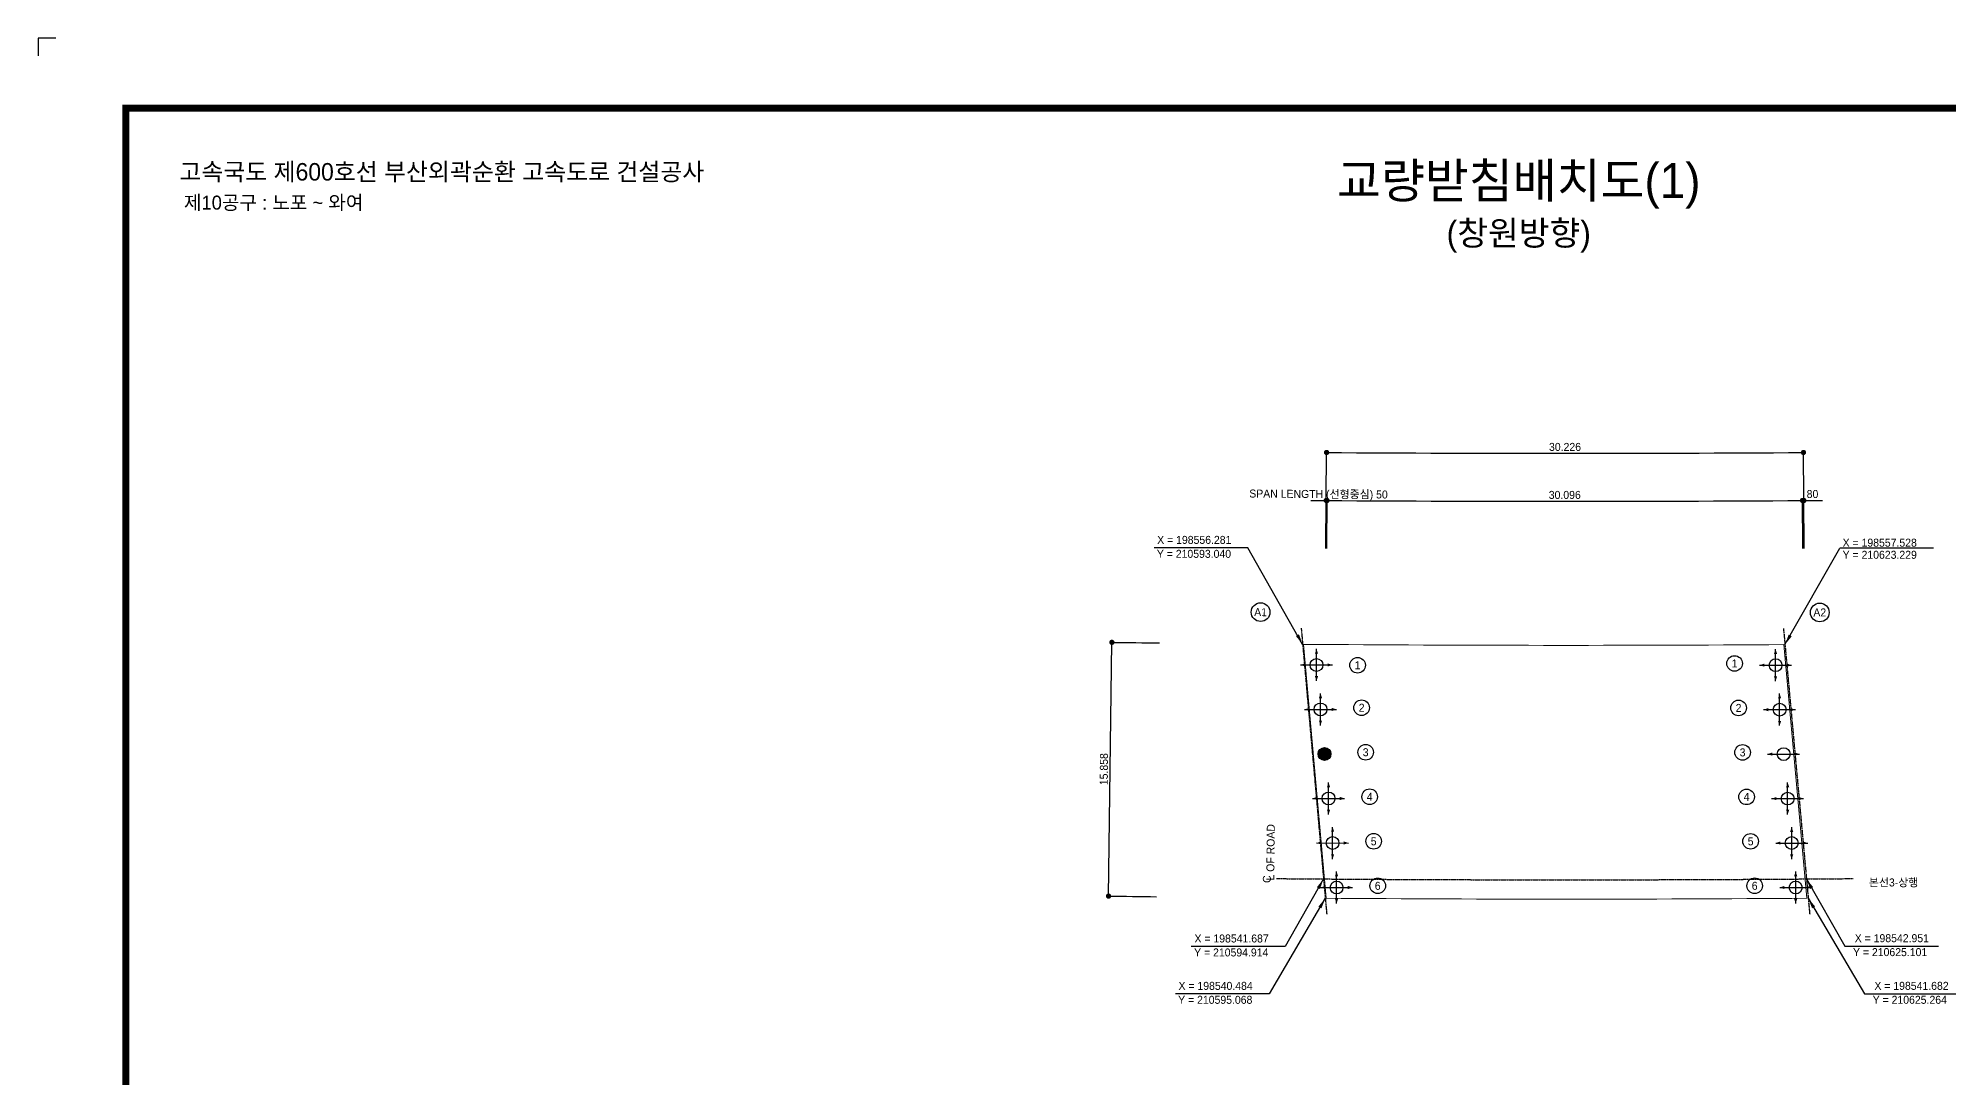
# Model space of a CAD drawing. Header units: feet. Extents: x 0 to 556837, y 0 to 393764.
# Drawn here: x 5000 to 363178, y 198882 to 393764 of the extents above; entities that cross this region are included whole.
import ezdxf
from ezdxf.enums import TextEntityAlignment as Align

# ---------------------------------------------------------------- set-up
doc = ezdxf.new("R2010")
doc.units = ezdxf.units.FT
doc.header["$LTSCALE"] = 150
doc.header["$MEASUREMENT"] = 0
doc.linetypes.add('A-CENTR01', pattern=[2, 1.25, -0.25, 0.25, -0.25])
for name, color, linetype in [('CS-CNTL', 1, 'A-CENTR01'), ('CS-CONC-LEAN', 3, 'CONTINUOUS'), ('CS-DIML', 1, 'CONTINUOUS'), ('CS-DIMT', 3, 'CONTINUOUS'), ('CS-MISC', 3, 'CONTINUOUS'), ('CS-SYMB', 3, 'CONTINUOUS'), ('CX-BORD', 3, 'CONTINUOUS'), ('CX-BORD-LIN1', 4, 'CONTINUOUS'), ('CX-BORD-LIN2', 3, 'CONTINUOUS'), ('CX-BORD-TEX2', 7, 'CONTINUOUS'), ('CX-BORD-TEX3', 6, 'CONTINUOUS'), ('CX-MISC', 2, 'CONTINUOUS')]:
    doc.layers.add(name, color=color, linetype=linetype)
doc.layers.add('CS-CONC-MAJR', color=4, linetype='CONTINUOUS', lineweight=0)
doc.styles.add('TB_TEXT', font='')
doc.styles.add('TB_WBTXT', font='')
doc.styles.add('TB_WMTXT', font='')
doc.styles.get('TB_TEXT').set_extended_font_data('Dotum')
doc.styles.get('TB_WBTXT').set_extended_font_data('Dotum')
doc.styles.get('TB_WMTXT').set_extended_font_data('Dotum')

# ---------------------------------------------------------------- blocks, each defined once
blk = doc.blocks.new('CXDIMDT2')
at = {"layer": 'CS-MISC', "const_width": 0.5}
blk.add_lwpolyline([(0.25, 0, 1), (-0.25, 0, 1)], format="xyb", close=True, dxfattribs=at)
blk = doc.blocks.new('CXBLKA1-KHC_C2')
at = {"layer": 'CX-BORD-LIN1', "const_width": 6.56}
blk.add_lwpolyline([(2693.6, 65.6), (82, 65.6), (82, 1883.2), (2693.6, 1883.2)], close=True, dxfattribs=at)
at = {"layer": 'CX-MISC'}
blk.add_lwpolyline([(16.4, 1948.8), (0, 1948.8), (0, 1932.4)], dxfattribs=at)
at = {"layer": 'CX-BORD-LIN1', "style": 'TB_TEXT'}
for tag, height, p in [('TR_RDAT5', 11.5, (1123.7, 173.9)), ('TR_DGN5', 11.5, (1562.1, 173.9)), ('TR_CHK5', 11.5, (1693.3, 173.9)), ('TR_APP5', 11.5, (1824.5, 173.9)), ('TR_RNUM5', 9.84, (1017.4, 172.7)), ('TR_RNUM4', 9.84, (1017.4, 153)), ('TR_RDAT4', 11.5, (1123.7, 154.2)), ('TR_DGN4', 11.5, (1562.1, 154.2)), ('TR_CHK4', 11.5, (1693.3, 154.2)), ('TR_APP4', 11.5, (1824.5, 154.2)), ('TR_RNUM3', 9.84, (1017.4, 133.3)), ('TR_RDAT3', 11.5, (1123.7, 134.5)), ('TR_DGN3', 11.5, (1562.1, 134.5)), ('TR_CHK3', 11.5, (1693.3, 134.5)), ('TR_APP3', 11.5, (1824.5, 134.5)), ('TR_RNUM2', 9.84, (1017.4, 113.6)), ('TR_RDAT2', 11.5, (1123.7, 114.8)), ('TR_DGN2', 11.5, (1562.1, 114.8)), ('TR_CHK2', 11.5, (1693.3, 114.8)), ('TR_APP2', 11.5, (1824.5, 114.8)), ('TR_RNUM1', 9.84, (1017.4, 94)), ('TR_RDAT1', 11.5, (1123.7, 95.1)), ('TR_DGN1', 11.5, (1562.1, 95.1)), ('TR_CHK1', 11.5, (1693.3, 95.1)), ('TR_APP1', 11.5, (1824.5, 95.1))]:
    blk.add_attdef(tag, text='', height=height, dxfattribs=at).set_placement(p, align=Align.MIDDLE_CENTER)
for tag, p in [('TR_RCON5', (1205.1, 173.9)), ('TR_RCON4', (1205.1, 154.2)), ('TR_RCON3', (1205.1, 134.5)), ('TR_RCON2', (1205.1, 114.8)), ('TR_RCON1', (1205.1, 95.1))]:
    blk.add_attdef(tag, text='', height=11.5, dxfattribs=at).set_placement(p, align=Align.MIDDLE_LEFT)
at = {"layer": 'CX-BORD-LIN2', "style": 'TB_TEXT'}
blk.add_attdef('TD_VERSION', text='', height=9.84, rotation=90, dxfattribs=at).set_placement((2708.3, 223.1), align=Align.MIDDLE_CENTER)
at = {"layer": 'CX-BORD-TEX2', "style": 'TB_WMTXT'}
for tag, height, p in [('TB_CNAME', 16.4, (132.4, 1810.5)), ('TB_CSCOP', 13.1, (136.6, 1784.2))]:
    blk.add_attdef(tag, text='', height=height, dxfattribs=at).set_placement(p, align=Align.BOTTOM_LEFT)
at = {"layer": 'CX-BORD-TEX2', "style": 'TB_WBTXT'}
for tag, height, p in [('TB_MTITIL', 32.8, (1387.8, 1815.4)), ('TB_STITL', 23, (1387.8, 1766.2))]:
    blk.add_attdef(tag, text='', height=height, dxfattribs=at).set_placement(p, align=Align.MIDDLE_CENTER)
at = {"layer": 'CX-BORD-TEX3', "style": 'TB_TEXT'}
for tag, height, p in [('TD_LNDST', 14.8, (787.4, 169)), ('TD_DSECT', 14.8, (2068.6, 169)), ('TD_DDIST', 14.8, (2229.3, 169)), ('TD_DNAME_TOP', 14.8, (2559.1, 157.3)), ('TD_CSECT', 14.8, (2068.6, 139.4)), ('TD_CDIST', 14.8, (2229.3, 139.4)), ('TD_DNAME_MAIN', 14.8, (2559.1, 136.1)), ('TD_CCOMP', 14.8, (787.4, 110.2)), ('TD_HSCAL', 14.8, (2121.6, 110.7)), ('TD_VSCAL', 14.8, (2237.1, 110.7)), ('TD_DNAME_BOT', 9.84, (2559.1, 115.6)), ('TD_FIELD', 14.8, (672.6, 82.4)), ('TD_CSTEP', 14.8, (904.7, 82.4)), ('TD_DWGNO', 14.8, (2559.1, 82)), ('TD_DWGCODE', 14.8, (2171.9, 81.3))]:
    blk.add_attdef(tag, text='', height=height, dxfattribs=at).set_placement(p, align=Align.MIDDLE_CENTER)
for tag, height, width, p in [('TD_DCOMP', 14.8, 0.9, (787.4, 139.7)), ('TD_CNAME', 15.7, 0.78, (295.3, 90.5))]:
    blk.add_attdef(tag, text='', height=height, dxfattribs=dict(at, width=width)).set_placement(p, align=Align.MIDDLE_CENTER)

msp = doc.modelspace()

# ---------------------------------------------------------------- linework, layer by layer
at = {"layer": 'CS-CNTL'}
for p, q in [((241777, 283139), (246561, 229528)), ((332193, 283079), (337104, 229537))]:
    msp.add_line(p, q, dxfattribs=at)
msp.add_arc((291233, 6681498), 6445500, 269.5189661, 270.4802338, dxfattribs=at)
at = {"layer": 'CS-CONC-LEAN'}
for p, q in [((241638, 276279), (247638, 276276)), ((244636, 273277), (244640, 279277)), ((327706, 276231), (333706, 276228)), ((330705, 273229), (330708, 279229)), ((245391, 264932), (245394, 270932)), ((331460, 264894), (331462, 270894)), ((242393, 267933), (248393, 267930)), ((328461, 267895), (334461, 267893)), ((329215, 259560), (335215, 259558)), ((243901, 251242), (249901, 251239)), ((246901, 248241), (246902, 254241)), ((329970, 251224), (335970, 251223)), ((332969, 248223), (332970, 254223)), ((247655, 239895), (247656, 245895)), ((333724, 239888), (333724, 245888)), ((244656, 242897), (250656, 242894)), ((330724, 242888), (336724, 242888)), ((248410, 231550), (248410, 237550)), ((334479, 231553), (334479, 237553)), ((245410, 234552), (251410, 234548)), ((331479, 234553), (337479, 234553))]:
    msp.add_line(p, q, dxfattribs=at)
at = {"layer": 'CS-CONC-LEAN', "const_width": 1200}
msp.add_lwpolyline([(246747, 259586, 1), (245547, 259586, 1)], format="xyb", close=True, dxfattribs=at)
at = {"layer": 'CS-CONC-LEAN'}
for centre in [(244638, 276277), (330706, 276229), (245393, 267932), (331461, 267894), (246147, 259586), (332215, 259559), (246901, 251241), (332970, 251223), (247656, 242895), (333724, 242888), (248410, 234550), (334479, 234553)]:
    msp.add_circle(centre, 1200, dxfattribs=at)
for points in [[(241638, 276279), (242538, 275978), (241638, 276279), (242538, 276578)], [(244640, 279277), (244339, 278377), (244640, 279277), (244939, 278377)], [(247638, 276276), (246738, 275976), (247638, 276276), (246738, 276576)], [(327706, 276231), (328606, 275931), (327706, 276231), (328607, 276531)], [(330708, 279229), (330408, 278330), (330708, 279229), (331008, 278329)], [(333706, 276228), (332806, 275928), (333706, 276228), (332807, 276528)], [(244636, 273277), (244337, 274177), (244636, 273277), (244937, 274177)], [(330705, 273229), (330405, 274130), (330705, 273229), (331005, 274129)], [(245394, 270932), (245093, 270032), (245394, 270932), (245693, 270032)], [(331462, 270894), (331162, 269994), (331462, 270894), (331762, 269994)], [(242393, 267933), (243292, 267633), (242393, 267933), (243293, 268233)], [(245391, 264932), (245092, 265832), (245391, 264932), (245692, 265832)], [(248393, 267930), (247492, 267630), (248393, 267930), (247493, 268230)], [(328461, 267895), (329361, 267595), (328461, 267895), (329361, 268195)], [(331460, 264894), (331160, 265794), (331460, 264894), (331760, 265794)], [(334461, 267893), (333561, 267593), (334461, 267893), (333561, 268193)], [(329215, 259560), (330115, 259259), (329215, 259560), (330115, 259859)], [(335215, 259558), (334315, 259258), (335215, 259558), (334315, 259858)], [(243901, 251242), (244801, 250942), (243901, 251242), (244801, 251542)], [(246902, 254241), (246602, 253341), (246902, 254241), (247202, 253341)], [(249901, 251239), (249001, 250939), (249901, 251239), (249001, 251539)], [(329970, 251224), (330870, 250924), (329970, 251224), (330870, 251524)], [(332970, 254223), (332670, 253323), (332970, 254223), (333270, 253323)], [(335970, 251223), (335070, 250923), (335970, 251223), (335070, 251523)], [(246901, 248241), (246601, 249141), (246901, 248241), (247201, 249141)], [(332969, 248223), (332669, 249123), (332969, 248223), (333269, 249123)], [(247656, 245895), (247356, 244995), (247656, 245895), (247956, 244995)], [(333724, 245888), (333424, 244988), (333724, 245888), (334024, 244988)], [(244656, 242897), (245555, 242596), (244656, 242897), (245556, 243196)], [(247655, 239895), (247355, 240795), (247655, 239895), (247955, 240795)], [(250656, 242894), (249755, 242594), (250656, 242894), (249756, 243194)], [(330724, 242888), (331624, 242588), (330724, 242888), (331624, 243188)], [(333724, 239888), (333424, 240788), (333724, 239888), (334024, 240788)], [(336724, 242888), (335824, 242588), (336724, 242888), (335824, 243188)], [(248410, 237550), (248110, 236650), (248410, 237550), (248710, 236650)], [(334479, 237553), (334179, 236653), (334479, 237553), (334779, 236653)], [(245410, 234552), (246310, 234251), (245410, 234552), (246310, 234851)], [(251410, 234548), (250510, 234249), (251410, 234548), (250510, 234849)], [(331479, 234553), (332379, 234253), (331479, 234553), (332379, 234853)], [(337479, 234553), (336579, 234253), (337479, 234553), (336579, 234853)], [(248410, 231550), (248110, 232450), (248410, 231550), (248710, 232450)], [(334479, 231553), (334179, 232453), (334479, 231553), (334779, 232453)]]:
    msp.add_solid(points, dxfattribs=at)
at = {"layer": 'CS-CONC-MAJR'}
for p, q in [((242195, 280136), (246443, 232529)), ((332228, 280079), (336589, 232533))]:
    msp.add_line(p, q, dxfattribs=at)
for radius, start, end in [(6401550, 269.5610938, 270.3669203), (6449124, 269.6020695, 270.4029568)]:
    msp.add_arc((291233, 6681498), radius, start, end, dxfattribs=at)
at = {"layer": 'CS-DIML'}
for p, q in [((246468, 307105), (246534, 316555)), ((335998, 307105), (335932, 316555)), ((246404, 298105), (246471, 307555)), ((246553, 298104), (246619, 307554)), ((335824, 298104), (335758, 307553)), ((336062, 298105), (335995, 307555)), ((231780, 298209), (214184, 298209)), ((242045, 280137), (231780, 298209)), ((332468, 280081), (342734, 298153)), ((360329, 298153), (342734, 298153)), ((205661, 232942), (206293, 280511)), ((245969, 236157), (238772, 223486)), ((336497, 236157), (343661, 223543)), ((246293, 232530), (235774, 214604)), ((336829, 232535), (347347, 214608)), ((238772, 223486), (221176, 223486)), ((343661, 223543), (361257, 223543)), ((235774, 214604), (218179, 214604)), ((347347, 214608), (364943, 214608))]:
    msp.add_line(p, q, dxfattribs=at)
for centre, radius, start, end in [((291170, 6690498), 6374550, 269.5987693, 270.4023608), ((291233, 6681498), 6374550, 269.5715142, 269.5976362), ((291233, 6681498), 6374550, 269.5976362, 269.5989695), ((291233, 6681498), 6374550, 269.5989695, 270.4002304), ((291233, 6681498), 6374550, 270.4002304, 270.4339125), ((291233, 6681498), 6401550, 269.2397376, 269.319741), ((291233, 6681498), 6449124, 269.2397376, 269.319741)]:
    msp.add_arc(centre, radius, start, end, dxfattribs=at)
for points in [[(242045, 280137), (241354, 282021), (242045, 280137), (240780, 281695)], [(332468, 280081), (333733, 281639), (332468, 280081), (333159, 281965)], [(245969, 236157), (245278, 234272), (245969, 236157), (244704, 234598)], [(336497, 236157), (337761, 234598), (336497, 236157), (337188, 234272)], [(246293, 232530), (245006, 230990), (246293, 232530), (245575, 230656)], [(336829, 232535), (337546, 230660), (336829, 232535), (338115, 230994)]]:
    msp.add_solid(points, dxfattribs=at)
at = {"layer": 'CS-SYMB'}
for centre, radius in [((234167, 286172), 1755), ((338992, 286111), 1755), ((252344, 276223), 1462), ((323014, 276550), 1462), ((253101, 268253), 1462), ((323768, 268215), 1462), ((253856, 259907), 1462), ((324522, 259879), 1462), ((254610, 251562), 1462), ((325277, 251544), 1462), ((255364, 243216), 1462), ((326031, 243209), 1462), ((256119, 234871), 1462), ((326786, 234874), 1462)]:
    msp.add_circle(centre, radius, dxfattribs=at)

# ---------------------------------------------------------------- block references
at = {"layer": 'CS-SYMB', "xscale": 989.9999999999623, "yscale": 989.9999999999623, "zscale": 989.9999999999623, "rotation": 357.5924109999995}
for p in [(246531, 316105), (335935, 316105), (246468, 307105), (246616, 307104), (246616, 307104), (335761, 307103), (335761, 307103), (335998, 307105), (206293, 280511), (205661, 232942)]:
    msp.add_blockref('CXDIMDT2', p, dxfattribs=at)
at = {"layer": 'CX-BORD', "linetype": 'ByBlock'}
ref = msp.add_blockref('CXBLKA1-KHC_C2', (5000, 4000), dxfattribs=dict(at, xscale=200, yscale=200, zscale=200))
ref.add_attrib('TB_MTITIL', '교량받침배치도(1)', dxfattribs={"layer": 'CX-BORD-TEX2', "height": 6561.7, "style": 'TB_WBTXT'}).set_placement((282559, 367075), align=Align.MIDDLE_CENTER)
ref.add_attrib('TB_STITL', '(창원방향)', dxfattribs={"layer": 'CX-BORD-TEX2', "height": 4593.2, "style": 'TB_WBTXT'}).set_placement((282559, 357233), align=Align.MIDDLE_CENTER)
ref.add_attrib('TB_CNAME', '고속국도 제600호선 부산외곽순환 고속도로 건설공사', dxfattribs={"layer": 'CX-BORD-TEX2', "height": 3280.84, "style": 'TB_WMTXT'}).set_placement((31473, 366095), align=Align.BOTTOM_LEFT)
ref.add_attrib('TB_CSCOP', '제10공구 : 노포 ~ 와여', dxfattribs={"layer": 'CX-BORD-TEX2', "height": 2624.67, "style": 'TB_WMTXT'}).set_placement((32319, 360845), align=Align.BOTTOM_LEFT)

# ---------------------------------------------------------------- texts
at = {"layer": 'CS-DIMT', "style": 'TB_TEXT'}
for s, rotation, p in [('30.226', 359.9996, (291233, 316398)), ('SPAN LENGTH (선형중심) 50', 359.58472, (245018, 307565)), ('30.096', 359.9996, (291188, 307398)), ('80', 0.41707, (337631, 307567)), ('15.858', 89.55975, (205529, 256732))]:
    msp.add_text(s, height=1500, rotation=rotation, dxfattribs=at).set_placement(p, align=Align.CENTER)
for s, p in [('Y = 210593.040', (214714, 296355)), ('X = 198556.281', (214778, 298969)), ('Y = 210623.229', (343277, 296177)), ('X = 198557.528', (343277, 298444)), ('본선3-상행', (348193, 234752)), ('X = 198541.687', (221771, 224246)), ('X = 198542.951', (345551, 224303)), ('Y = 210594.914', (221707, 221632)), ('Y = 210625.101', (345226, 221689)), ('X = 198540.484', (218773, 215364)), ('X = 198541.682', (349236, 215368)), ('Y = 210595.068', (218709, 212750)), ('Y = 210625.264', (348912, 212754))]:
    msp.add_text(s, height=1500, dxfattribs=at).set_placement(p)
for s, rotation, p in [('A1', 359.59764, (234167, 286172)), ('A2', 0.40236, (338992, 286111)), ('1', 359.59764, (252344, 276223)), ('1', 0.40236, (323014, 276550)), ('2', 359.59764, (253101, 268253)), ('2', 0.40236, (323768, 268215)), ('3', 359.59764, (253856, 259907)), ('3', 0.40236, (324522, 259879)), ('4', 359.59764, (254610, 251562)), ('4', 0.40236, (325277, 251544)), ('5', 359.59764, (255364, 243216)), ('5', 0.40236, (326031, 243209)), ('6', 359.59764, (256119, 234871)), ('6', 0.40236, (326786, 234874))]:
    msp.add_text(s, height=1500, rotation=rotation, dxfattribs=at).set_placement(p, align=Align.MIDDLE_CENTER)
for s, p in [('L OF ROAD', (236729, 235856)), ('C', (236084, 235402))]:
    msp.add_text(s, height=1500, rotation=89.45896, dxfattribs=at).set_placement(p)

doc.saveas('drawing.dxf')
